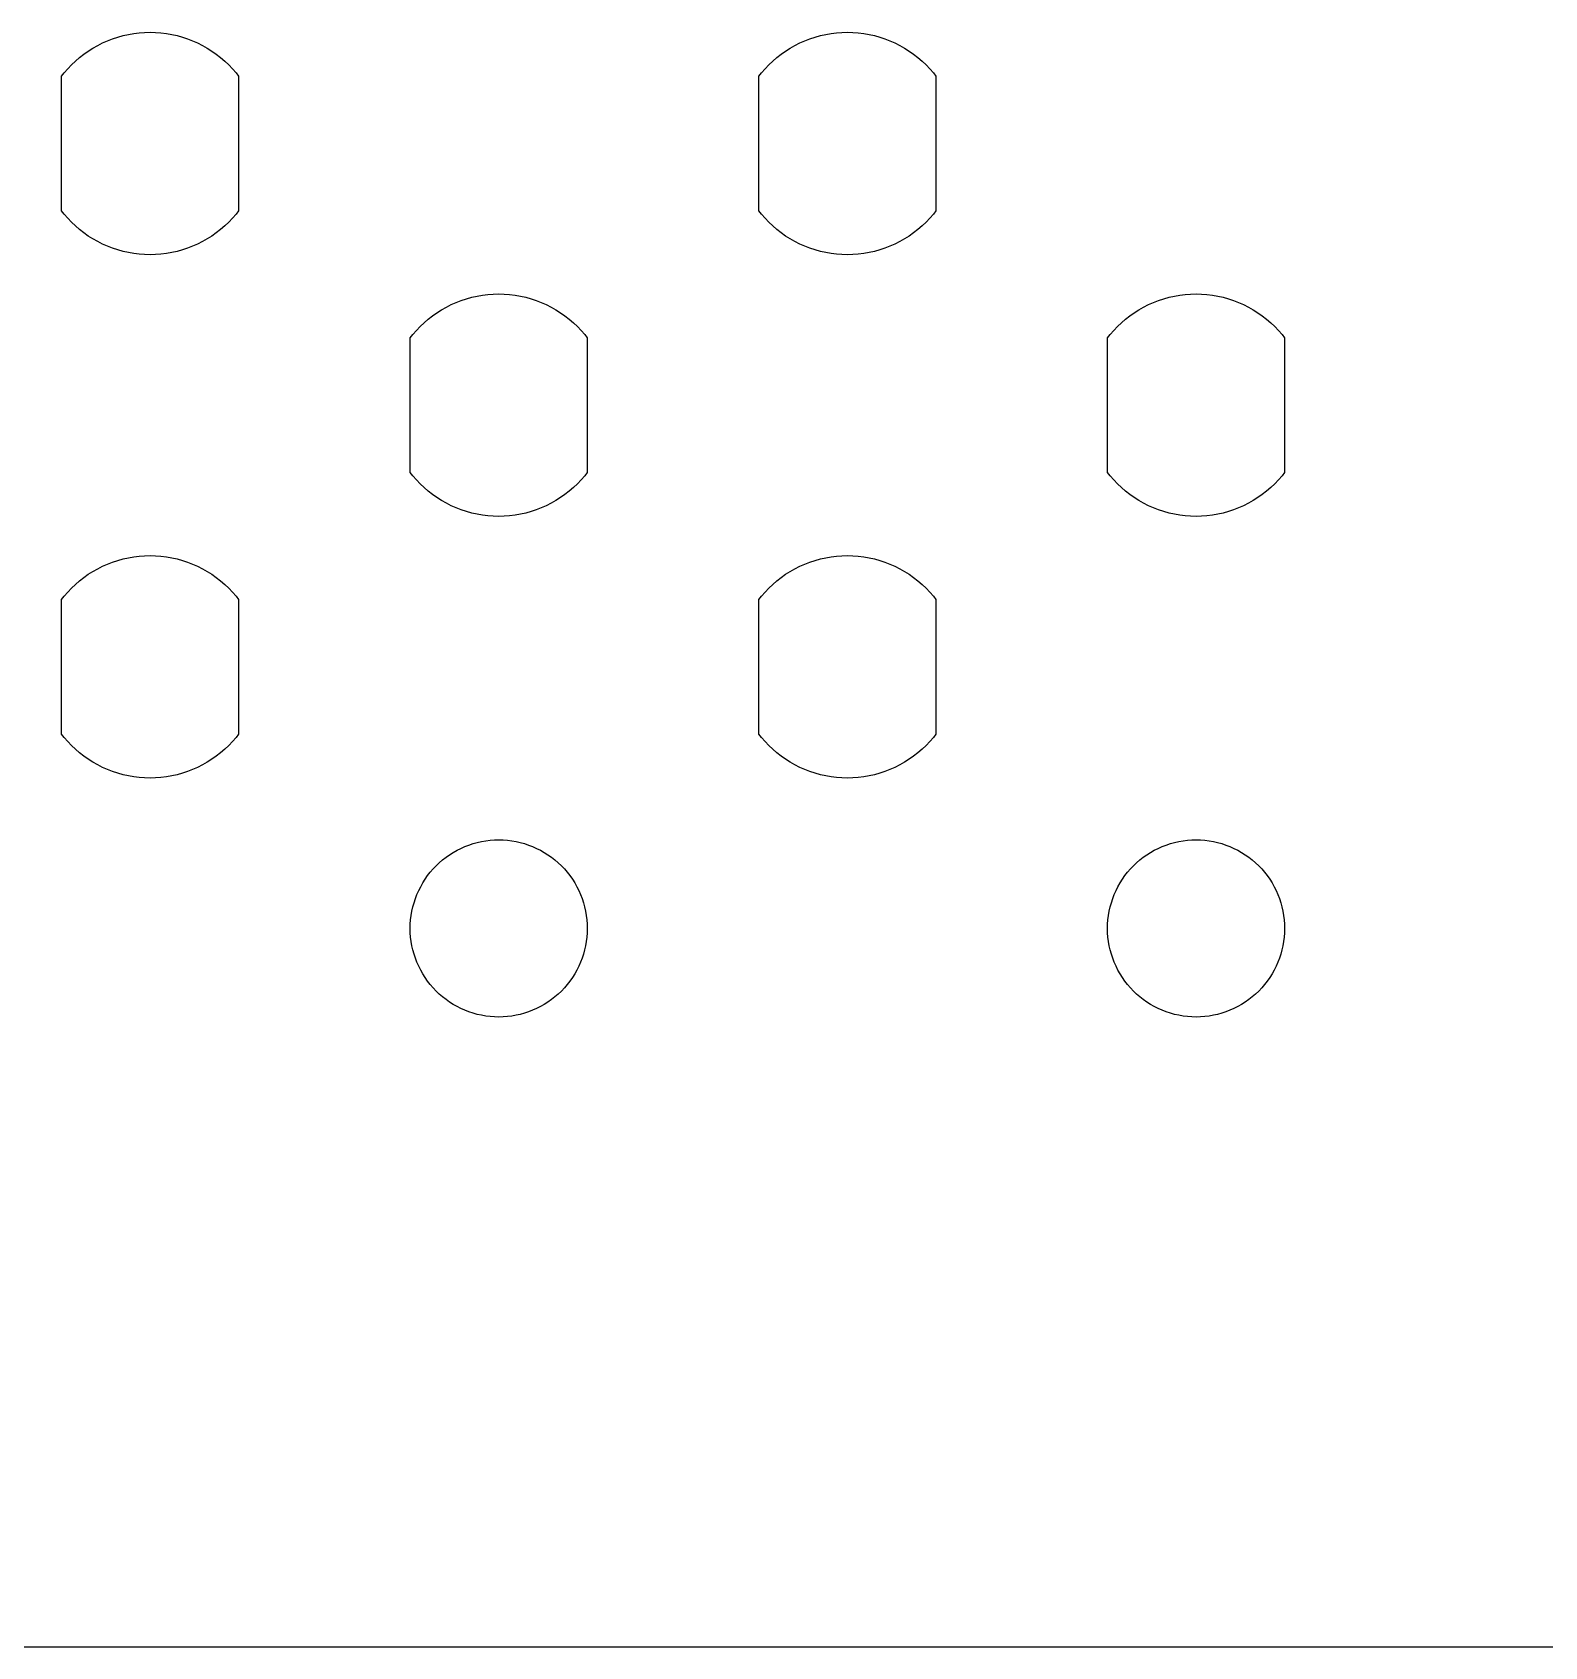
# Model space of a CAD drawing. Header units: metres. Extents: x 0 to 213, y 0 to 128.
# Drawn here: x 51.6 to 106.7, y 0 to 58.8 of the extents above; entities that cross this region are included whole.
import ezdxf

# ---------------------------------------------------------------- set-up
doc = ezdxf.new("R2010")
doc.units = ezdxf.units.M

msp = doc.modelspace()

# ---------------------------------------------------------------- linework, layer by layer
for p, q in [((55.6813, 58.7701), (55.88, 58.775)), ((55.88, 58.775), (56.0787, 58.7701)), ((81.0813, 58.7701), (81.28, 58.775)), ((81.28, 58.775), (81.4787, 58.7701)), ((53.6299, 58.0924), (53.7979, 58.1988)), ((53.7979, 58.1988), (53.9708, 58.2968)), ((53.9708, 58.2968), (54.1484, 58.3861)), ((54.1484, 58.3861), (54.3301, 58.4667)), ((54.3301, 58.4667), (54.5156, 58.5382)), ((54.5156, 58.5382), (54.7043, 58.6006)), ((54.7043, 58.6006), (54.8959, 58.6536)), ((54.8959, 58.6536), (55.0899, 58.6971)), ((55.0899, 58.6971), (55.2857, 58.7311)), ((55.2857, 58.7311), (55.483, 58.7555)), ((55.483, 58.7555), (55.6813, 58.7701)), ((56.0787, 58.7701), (56.2769, 58.7555)), ((56.2769, 58.7555), (56.4742, 58.7311)), ((56.4742, 58.7311), (56.6701, 58.6971)), ((56.6701, 58.6971), (56.864, 58.6536)), ((56.864, 58.6536), (57.0556, 58.6006)), ((57.0556, 58.6006), (57.2444, 58.5382)), ((57.2444, 58.5382), (57.4299, 58.4667)), ((57.4299, 58.4667), (57.6116, 58.3861)), ((57.6116, 58.3861), (57.7891, 58.2968)), ((57.7891, 58.2968), (57.9621, 58.1988)), ((57.9621, 58.1988), (58.13, 58.0924)), ((79.0299, 58.0924), (79.1979, 58.1988)), ((79.1979, 58.1988), (79.3708, 58.2968)), ((79.3708, 58.2968), (79.5484, 58.3861)), ((79.5484, 58.3861), (79.7301, 58.4667)), ((79.7301, 58.4667), (79.9156, 58.5382)), ((79.9156, 58.5382), (80.1043, 58.6006)), ((80.1043, 58.6006), (80.2959, 58.6536)), ((80.2959, 58.6536), (80.4899, 58.6971)), ((80.4899, 58.6971), (80.6857, 58.7311)), ((80.6857, 58.7311), (80.883, 58.7555)), ((80.883, 58.7555), (81.0813, 58.7701)), ((81.4787, 58.7701), (81.6769, 58.7555)), ((81.6769, 58.7555), (81.8742, 58.7311)), ((81.8742, 58.7311), (82.0701, 58.6971)), ((82.0701, 58.6971), (82.264, 58.6536)), ((82.264, 58.6536), (82.4556, 58.6006)), ((82.4556, 58.6006), (82.6444, 58.5382)), ((82.6444, 58.5382), (82.8298, 58.4667)), ((82.8298, 58.4667), (83.0116, 58.3861)), ((83.0116, 58.3861), (83.1891, 58.2968)), ((83.1891, 58.2968), (83.3621, 58.1988)), ((83.3621, 58.1988), (83.53, 58.0924)), ((53.0162, 57.5887), (53.1602, 57.7258)), ((53.1602, 57.7258), (53.3107, 57.8557)), ((53.3107, 57.8557), (53.4674, 57.978)), ((53.4674, 57.978), (53.6299, 58.0924)), ((58.13, 58.0924), (58.2926, 57.978)), ((58.2926, 57.978), (58.4493, 57.8557)), ((58.4493, 57.8557), (58.5998, 57.7258)), ((58.5998, 57.7258), (58.7438, 57.5887)), ((78.4162, 57.5887), (78.5602, 57.7258)), ((78.5602, 57.7258), (78.7107, 57.8557)), ((78.7107, 57.8557), (78.8674, 57.978)), ((78.8674, 57.978), (79.0299, 58.0924)), ((83.53, 58.0924), (83.6926, 57.978)), ((83.6926, 57.978), (83.8493, 57.8557)), ((83.8493, 57.8557), (83.9998, 57.7258)), ((83.9998, 57.7258), (84.1438, 57.5887)), ((52.655, 57.1734), (52.7493, 57.2943)), ((52.655, 52.2765), (52.655, 57.1734)), ((52.7493, 57.2943), (52.8792, 57.4448)), ((52.8792, 57.4448), (53.0162, 57.5887)), ((58.7438, 57.5887), (58.8808, 57.4448)), ((58.8808, 57.4448), (59.0107, 57.2943)), ((59.0107, 57.2943), (59.105, 57.1734)), ((59.105, 57.1734), (59.105, 52.2765)), ((78.055, 57.1734), (78.1493, 57.2943)), ((78.055, 52.2765), (78.055, 57.1734)), ((78.1493, 57.2943), (78.2791, 57.4448)), ((78.2791, 57.4448), (78.4162, 57.5887)), ((84.1438, 57.5887), (84.2808, 57.4448)), ((84.2808, 57.4448), (84.4107, 57.2943)), ((84.4107, 57.2943), (84.505, 57.1734)), ((84.505, 57.1734), (84.505, 52.2765)), ((52.7493, 52.1557), (52.655, 52.2765)), ((52.8792, 52.0052), (52.7493, 52.1557)), ((53.0162, 51.8612), (52.8792, 52.0052)), ((53.1602, 51.7241), (53.0162, 51.8612)), ((53.3107, 51.5943), (53.1602, 51.7241)), ((58.5998, 51.7241), (58.4493, 51.5943)), ((58.7438, 51.8612), (58.5998, 51.7241)), ((58.8808, 52.0052), (58.7438, 51.8612)), ((59.0107, 52.1557), (58.8808, 52.0052)), ((59.105, 52.2765), (59.0107, 52.1557)), ((78.1493, 52.1557), (78.055, 52.2765)), ((78.2791, 52.0052), (78.1493, 52.1557)), ((78.4162, 51.8612), (78.2791, 52.0052)), ((78.5602, 51.7241), (78.4162, 51.8612)), ((78.7107, 51.5943), (78.5602, 51.7241)), ((83.9998, 51.7241), (83.8493, 51.5943)), ((84.1438, 51.8612), (83.9998, 51.7241)), ((84.2808, 52.0052), (84.1438, 51.8612)), ((84.4107, 52.1557), (84.2808, 52.0052)), ((84.505, 52.2765), (84.4107, 52.1557)), ((53.4674, 51.472), (53.3107, 51.5943)), ((53.6299, 51.3575), (53.4674, 51.472)), ((53.7979, 51.2512), (53.6299, 51.3575)), ((53.9708, 51.1532), (53.7979, 51.2512)), ((54.1484, 51.0638), (53.9708, 51.1532)), ((57.7891, 51.1532), (57.6116, 51.0638)), ((57.9621, 51.2512), (57.7891, 51.1532)), ((58.13, 51.3575), (57.9621, 51.2512)), ((58.2926, 51.472), (58.13, 51.3575)), ((58.4493, 51.5943), (58.2926, 51.472)), ((78.8674, 51.472), (78.7107, 51.5943)), ((79.0299, 51.3575), (78.8674, 51.472)), ((79.1979, 51.2512), (79.0299, 51.3575)), ((79.3708, 51.1532), (79.1979, 51.2512)), ((79.5484, 51.0638), (79.3708, 51.1532)), ((83.1891, 51.1532), (83.0116, 51.0638)), ((83.3621, 51.2512), (83.1891, 51.1532)), ((83.53, 51.3575), (83.3621, 51.2512)), ((83.6926, 51.472), (83.53, 51.3575)), ((83.8493, 51.5943), (83.6926, 51.472)), ((54.3301, 50.9833), (54.1484, 51.0638)), ((54.5156, 50.9117), (54.3301, 50.9833)), ((54.7043, 50.8494), (54.5156, 50.9117)), ((54.8959, 50.7964), (54.7043, 50.8494)), ((55.0899, 50.7528), (54.8959, 50.7964)), ((55.2857, 50.7188), (55.0899, 50.7528)), ((55.483, 50.6945), (55.2857, 50.7188)), ((55.6813, 50.6799), (55.483, 50.6945)), ((55.88, 50.675), (55.6813, 50.6799)), ((56.0787, 50.6799), (55.88, 50.675)), ((56.2769, 50.6945), (56.0787, 50.6799)), ((56.4742, 50.7188), (56.2769, 50.6945)), ((56.6701, 50.7528), (56.4742, 50.7188)), ((56.864, 50.7964), (56.6701, 50.7528)), ((57.0556, 50.8494), (56.864, 50.7964)), ((57.2444, 50.9117), (57.0556, 50.8494)), ((57.4299, 50.9833), (57.2444, 50.9117)), ((57.6116, 51.0638), (57.4299, 50.9833)), ((79.7301, 50.9833), (79.5484, 51.0638)), ((79.9156, 50.9117), (79.7301, 50.9833)), ((80.1043, 50.8494), (79.9156, 50.9117)), ((80.2959, 50.7964), (80.1043, 50.8494)), ((80.4899, 50.7528), (80.2959, 50.7964)), ((80.6857, 50.7188), (80.4899, 50.7528)), ((80.883, 50.6945), (80.6857, 50.7188)), ((81.0813, 50.6799), (80.883, 50.6945)), ((81.28, 50.675), (81.0813, 50.6799)), ((81.4787, 50.6799), (81.28, 50.675)), ((81.6769, 50.6945), (81.4787, 50.6799)), ((81.8742, 50.7188), (81.6769, 50.6945)), ((82.0701, 50.7528), (81.8742, 50.7188)), ((82.264, 50.7964), (82.0701, 50.7528)), ((82.4556, 50.8494), (82.264, 50.7964)), ((82.6444, 50.9117), (82.4556, 50.8494)), ((82.8298, 50.9833), (82.6444, 50.9117)), ((83.0116, 51.0638), (82.8298, 50.9833)), ((66.6708, 48.7718), (66.8484, 48.8611)), ((66.8484, 48.8611), (67.0301, 48.9417)), ((67.0301, 48.9417), (67.2156, 49.0132)), ((67.2156, 49.0132), (67.4043, 49.0756)), ((67.4043, 49.0756), (67.5959, 49.1286)), ((67.5959, 49.1286), (67.7899, 49.1722)), ((67.7899, 49.1722), (67.9857, 49.2062)), ((67.9857, 49.2062), (68.183, 49.2305)), ((68.183, 49.2305), (68.3813, 49.2451)), ((68.3813, 49.2451), (68.58, 49.25)), ((68.58, 49.25), (68.7787, 49.2451)), ((68.7787, 49.2451), (68.9769, 49.2305)), ((68.9769, 49.2305), (69.1742, 49.2062)), ((69.1742, 49.2062), (69.3701, 49.1722)), ((69.3701, 49.1722), (69.564, 49.1286)), ((69.564, 49.1286), (69.7556, 49.0756)), ((69.7556, 49.0756), (69.9444, 49.0132)), ((69.9444, 49.0132), (70.1299, 48.9417)), ((70.1299, 48.9417), (70.3116, 48.8611)), ((70.3116, 48.8611), (70.4891, 48.7718)), ((92.0708, 48.7718), (92.2484, 48.8611)), ((92.2484, 48.8611), (92.4301, 48.9417)), ((92.4301, 48.9417), (92.6156, 49.0132)), ((92.6156, 49.0132), (92.8044, 49.0756)), ((92.8044, 49.0756), (92.9959, 49.1286)), ((92.9959, 49.1286), (93.1899, 49.1722)), ((93.1899, 49.1722), (93.3857, 49.2062)), ((93.3857, 49.2062), (93.583, 49.2305)), ((93.583, 49.2305), (93.7813, 49.2451)), ((93.7813, 49.2451), (93.98, 49.25)), ((93.98, 49.25), (94.1787, 49.2451)), ((94.1787, 49.2451), (94.377, 49.2305)), ((94.377, 49.2305), (94.5742, 49.2062)), ((94.5742, 49.2062), (94.7701, 49.1722)), ((94.7701, 49.1722), (94.9641, 49.1286)), ((94.9641, 49.1286), (95.1556, 49.0756)), ((95.1556, 49.0756), (95.3444, 49.0132)), ((95.3444, 49.0132), (95.5299, 48.9417)), ((95.5299, 48.9417), (95.7116, 48.8611)), ((95.7116, 48.8611), (95.8891, 48.7718)), ((65.7162, 48.0638), (65.8602, 48.2008)), ((65.8602, 48.2008), (66.0107, 48.3307)), ((66.0107, 48.3307), (66.1674, 48.453)), ((66.1674, 48.453), (66.3299, 48.5674)), ((66.3299, 48.5674), (66.4979, 48.6738)), ((66.4979, 48.6738), (66.6708, 48.7718)), ((70.4891, 48.7718), (70.6621, 48.6738)), ((70.6621, 48.6738), (70.83, 48.5674)), ((70.83, 48.5674), (70.9926, 48.453)), ((70.9926, 48.453), (71.1493, 48.3307)), ((71.1493, 48.3307), (71.2998, 48.2008)), ((71.2998, 48.2008), (71.4438, 48.0638)), ((91.1162, 48.0638), (91.2602, 48.2008)), ((91.2602, 48.2008), (91.4107, 48.3307)), ((91.4107, 48.3307), (91.5674, 48.453)), ((91.5674, 48.453), (91.7299, 48.5674)), ((91.7299, 48.5674), (91.8979, 48.6738)), ((91.8979, 48.6738), (92.0708, 48.7718)), ((95.8891, 48.7718), (96.0621, 48.6738)), ((96.0621, 48.6738), (96.23, 48.5674)), ((96.23, 48.5674), (96.3926, 48.453)), ((96.3926, 48.453), (96.5493, 48.3307)), ((96.5493, 48.3307), (96.6998, 48.2008)), ((96.6998, 48.2008), (96.8438, 48.0638)), ((65.355, 47.6484), (65.4493, 47.7693)), ((65.355, 42.7516), (65.355, 47.6484)), ((65.4493, 47.7693), (65.5791, 47.9198)), ((65.5791, 47.9198), (65.7162, 48.0638)), ((71.4438, 48.0638), (71.5808, 47.9198)), ((71.5808, 47.9198), (71.7107, 47.7693)), ((71.7107, 47.7693), (71.805, 47.6484)), ((71.805, 47.6484), (71.805, 42.7516)), ((90.755, 47.6484), (90.8493, 47.7693)), ((90.755, 42.7516), (90.755, 47.6484)), ((90.8493, 47.7693), (90.9792, 47.9198)), ((90.9792, 47.9198), (91.1162, 48.0638)), ((96.8438, 48.0638), (96.9808, 47.9198)), ((96.9808, 47.9198), (97.1107, 47.7693)), ((97.1107, 47.7693), (97.205, 47.6484)), ((97.205, 47.6484), (97.205, 42.7516)), ((65.4493, 42.6307), (65.355, 42.7516)), ((65.5791, 42.4802), (65.4493, 42.6307)), ((65.7162, 42.3362), (65.5791, 42.4802)), ((65.8602, 42.1992), (65.7162, 42.3362)), ((71.4438, 42.3362), (71.2998, 42.1992)), ((71.5808, 42.4802), (71.4438, 42.3362)), ((71.7107, 42.6307), (71.5808, 42.4802)), ((71.805, 42.7516), (71.7107, 42.6307)), ((90.8493, 42.6307), (90.755, 42.7516)), ((90.9792, 42.4802), (90.8493, 42.6307)), ((91.1162, 42.3362), (90.9792, 42.4802)), ((91.2602, 42.1992), (91.1162, 42.3362)), ((96.8438, 42.3362), (96.6998, 42.1992)), ((96.9808, 42.4802), (96.8438, 42.3362)), ((97.1107, 42.6307), (96.9808, 42.4802)), ((97.205, 42.7516), (97.1107, 42.6307)), ((66.0107, 42.0693), (65.8602, 42.1992)), ((66.1674, 41.947), (66.0107, 42.0693)), ((66.3299, 41.8326), (66.1674, 41.947)), ((66.4979, 41.7262), (66.3299, 41.8326)), ((70.83, 41.8326), (70.6621, 41.7262)), ((70.9926, 41.947), (70.83, 41.8326)), ((71.1493, 42.0693), (70.9926, 41.947)), ((71.2998, 42.1992), (71.1493, 42.0693)), ((91.4107, 42.0693), (91.2602, 42.1992)), ((91.5674, 41.947), (91.4107, 42.0693)), ((91.7299, 41.8326), (91.5674, 41.947)), ((91.8979, 41.7262), (91.7299, 41.8326)), ((96.23, 41.8326), (96.0621, 41.7262)), ((96.3926, 41.947), (96.23, 41.8326)), ((96.5493, 42.0693), (96.3926, 41.947)), ((96.6998, 42.1992), (96.5493, 42.0693)), ((66.6708, 41.6282), (66.4979, 41.7262)), ((66.8484, 41.5388), (66.6708, 41.6282)), ((67.0301, 41.4583), (66.8484, 41.5388)), ((67.2156, 41.3867), (67.0301, 41.4583)), ((67.4043, 41.3244), (67.2156, 41.3867)), ((67.5959, 41.2714), (67.4043, 41.3244)), ((67.7899, 41.2278), (67.5959, 41.2714)), ((67.9857, 41.1938), (67.7899, 41.2278)), ((68.183, 41.1695), (67.9857, 41.1938)), ((68.3813, 41.1549), (68.183, 41.1695)), ((68.58, 41.15), (68.3813, 41.1549)), ((68.7787, 41.1549), (68.58, 41.15)), ((68.9769, 41.1695), (68.7787, 41.1549)), ((69.1742, 41.1938), (68.9769, 41.1695)), ((69.3701, 41.2278), (69.1742, 41.1938)), ((69.564, 41.2714), (69.3701, 41.2278)), ((69.7556, 41.3244), (69.564, 41.2714)), ((69.9444, 41.3867), (69.7556, 41.3244)), ((70.1299, 41.4583), (69.9444, 41.3867)), ((70.3116, 41.5388), (70.1299, 41.4583)), ((70.4891, 41.6282), (70.3116, 41.5388)), ((70.6621, 41.7262), (70.4891, 41.6282)), ((92.0708, 41.6282), (91.8979, 41.7262)), ((92.2484, 41.5388), (92.0708, 41.6282)), ((92.4301, 41.4583), (92.2484, 41.5388)), ((92.6156, 41.3867), (92.4301, 41.4583)), ((92.8044, 41.3244), (92.6156, 41.3867)), ((92.9959, 41.2714), (92.8044, 41.3244)), ((93.1899, 41.2278), (92.9959, 41.2714)), ((93.3857, 41.1938), (93.1899, 41.2278)), ((93.583, 41.1695), (93.3857, 41.1938)), ((93.7813, 41.1549), (93.583, 41.1695)), ((93.98, 41.15), (93.7813, 41.1549)), ((94.1787, 41.1549), (93.98, 41.15)), ((94.377, 41.1695), (94.1787, 41.1549)), ((94.5742, 41.1938), (94.377, 41.1695)), ((94.7701, 41.2278), (94.5742, 41.1938)), ((94.9641, 41.2714), (94.7701, 41.2278)), ((95.1556, 41.3244), (94.9641, 41.2714)), ((95.3444, 41.3867), (95.1556, 41.3244)), ((95.5299, 41.4583), (95.3444, 41.3867)), ((95.7116, 41.5388), (95.5299, 41.4583)), ((95.8891, 41.6282), (95.7116, 41.5388)), ((96.0621, 41.7262), (95.8891, 41.6282)), ((54.1484, 39.3361), (54.3301, 39.4167)), ((54.3301, 39.4167), (54.5156, 39.4882)), ((54.5156, 39.4882), (54.7043, 39.5506)), ((54.7043, 39.5506), (54.8959, 39.6036)), ((54.8959, 39.6036), (55.0899, 39.6472)), ((55.0899, 39.6472), (55.2857, 39.6812)), ((55.2857, 39.6812), (55.483, 39.7055)), ((55.483, 39.7055), (55.6813, 39.7201)), ((55.6813, 39.7201), (55.88, 39.725)), ((55.88, 39.725), (56.0787, 39.7201)), ((56.0787, 39.7201), (56.2769, 39.7055)), ((56.2769, 39.7055), (56.4742, 39.6812)), ((56.4742, 39.6812), (56.6701, 39.6472)), ((56.6701, 39.6472), (56.864, 39.6036)), ((56.864, 39.6036), (57.0556, 39.5506)), ((57.0556, 39.5506), (57.2444, 39.4882)), ((57.2444, 39.4882), (57.4299, 39.4167)), ((57.4299, 39.4167), (57.6116, 39.3361)), ((79.5484, 39.3361), (79.7301, 39.4167)), ((79.7301, 39.4167), (79.9156, 39.4882)), ((79.9156, 39.4882), (80.1043, 39.5506)), ((80.1043, 39.5506), (80.2959, 39.6036)), ((80.2959, 39.6036), (80.4899, 39.6472)), ((80.4899, 39.6472), (80.6857, 39.6812)), ((80.6857, 39.6812), (80.883, 39.7055)), ((80.883, 39.7055), (81.0813, 39.7201)), ((81.0813, 39.7201), (81.28, 39.725)), ((81.28, 39.725), (81.4787, 39.7201)), ((81.4787, 39.7201), (81.6769, 39.7055)), ((81.6769, 39.7055), (81.8742, 39.6812)), ((81.8742, 39.6812), (82.0701, 39.6472)), ((82.0701, 39.6472), (82.264, 39.6036)), ((82.264, 39.6036), (82.4556, 39.5506)), ((82.4556, 39.5506), (82.6444, 39.4882)), ((82.6444, 39.4882), (82.8298, 39.4167)), ((82.8298, 39.4167), (83.0116, 39.3361)), ((53.1602, 38.6758), (53.3107, 38.8057)), ((53.3107, 38.8057), (53.4674, 38.928)), ((53.4674, 38.928), (53.6299, 39.0424)), ((53.6299, 39.0424), (53.7979, 39.1488)), ((53.7979, 39.1488), (53.9708, 39.2468)), ((53.9708, 39.2468), (54.1484, 39.3361)), ((57.6116, 39.3361), (57.7891, 39.2468)), ((57.7891, 39.2468), (57.9621, 39.1488)), ((57.9621, 39.1488), (58.13, 39.0424)), ((58.13, 39.0424), (58.2926, 38.928)), ((58.2926, 38.928), (58.4493, 38.8057)), ((58.4493, 38.8057), (58.5998, 38.6758)), ((78.5602, 38.6758), (78.7107, 38.8057)), ((78.7107, 38.8057), (78.8674, 38.928)), ((78.8674, 38.928), (79.0299, 39.0424)), ((79.0299, 39.0424), (79.1979, 39.1488)), ((79.1979, 39.1488), (79.3708, 39.2468)), ((79.3708, 39.2468), (79.5484, 39.3361)), ((83.0116, 39.3361), (83.1891, 39.2468)), ((83.1891, 39.2468), (83.3621, 39.1488)), ((83.3621, 39.1488), (83.53, 39.0424)), ((83.53, 39.0424), (83.6926, 38.928)), ((83.6926, 38.928), (83.8493, 38.8057)), ((83.8493, 38.8057), (83.9998, 38.6758)), ((52.655, 38.1234), (52.7493, 38.2443)), ((52.7493, 38.2443), (52.8792, 38.3948)), ((52.8792, 38.3948), (53.0162, 38.5388)), ((53.0162, 38.5388), (53.1602, 38.6758)), ((58.5998, 38.6758), (58.7438, 38.5388)), ((58.7438, 38.5388), (58.8808, 38.3948)), ((58.8808, 38.3948), (59.0107, 38.2443)), ((59.0107, 38.2443), (59.105, 38.1234)), ((78.055, 38.1234), (78.1493, 38.2443)), ((78.1493, 38.2443), (78.2791, 38.3948)), ((78.2791, 38.3948), (78.4162, 38.5388)), ((78.4162, 38.5388), (78.5602, 38.6758)), ((83.9998, 38.6758), (84.1438, 38.5388)), ((84.1438, 38.5388), (84.2808, 38.3948)), ((84.2808, 38.3948), (84.4107, 38.2443)), ((84.4107, 38.2443), (84.505, 38.1234)), ((52.655, 33.2265), (52.655, 38.1234)), ((59.105, 38.1234), (59.105, 33.2265)), ((78.055, 33.2265), (78.055, 38.1234)), ((84.505, 38.1234), (84.505, 33.2265)), ((52.7493, 33.1057), (52.655, 33.2265)), ((52.8792, 32.9552), (52.7493, 33.1057)), ((53.0162, 32.8112), (52.8792, 32.9552)), ((58.8808, 32.9552), (58.7438, 32.8112)), ((59.0107, 33.1057), (58.8808, 32.9552)), ((59.105, 33.2265), (59.0107, 33.1057)), ((78.1493, 33.1057), (78.055, 33.2265)), ((78.2791, 32.9552), (78.1493, 33.1057)), ((78.4162, 32.8112), (78.2791, 32.9552)), ((84.2808, 32.9552), (84.1438, 32.8112)), ((84.4107, 33.1057), (84.2808, 32.9552)), ((84.505, 33.2265), (84.4107, 33.1057)), ((53.1602, 32.6741), (53.0162, 32.8112)), ((53.3107, 32.5443), (53.1602, 32.6741)), ((53.4674, 32.422), (53.3107, 32.5443)), ((53.6299, 32.3075), (53.4674, 32.422)), ((58.2926, 32.422), (58.13, 32.3075)), ((58.4493, 32.5443), (58.2926, 32.422)), ((58.5998, 32.6741), (58.4493, 32.5443)), ((58.7438, 32.8112), (58.5998, 32.6741)), ((78.5602, 32.6741), (78.4162, 32.8112)), ((78.7107, 32.5443), (78.5602, 32.6741)), ((78.8674, 32.422), (78.7107, 32.5443)), ((79.0299, 32.3075), (78.8674, 32.422)), ((83.6926, 32.422), (83.53, 32.3075)), ((83.8493, 32.5443), (83.6926, 32.422)), ((83.9998, 32.6741), (83.8493, 32.5443)), ((84.1438, 32.8112), (83.9998, 32.6741)), ((53.7979, 32.2012), (53.6299, 32.3075)), ((53.9708, 32.1032), (53.7979, 32.2012)), ((54.1484, 32.0138), (53.9708, 32.1032)), ((54.3301, 31.9333), (54.1484, 32.0138)), ((54.5156, 31.8617), (54.3301, 31.9333)), ((54.7043, 31.7994), (54.5156, 31.8617)), ((54.8959, 31.7464), (54.7043, 31.7994)), ((55.0899, 31.7028), (54.8959, 31.7464)), ((56.864, 31.7464), (56.6701, 31.7028)), ((57.0556, 31.7994), (56.864, 31.7464)), ((57.2444, 31.8617), (57.0556, 31.7994)), ((57.4299, 31.9333), (57.2444, 31.8617)), ((57.6116, 32.0138), (57.4299, 31.9333)), ((57.7891, 32.1032), (57.6116, 32.0138)), ((57.9621, 32.2012), (57.7891, 32.1032)), ((58.13, 32.3075), (57.9621, 32.2012)), ((79.1979, 32.2012), (79.0299, 32.3075)), ((79.3708, 32.1032), (79.1979, 32.2012)), ((79.5484, 32.0138), (79.3708, 32.1032)), ((79.7301, 31.9333), (79.5484, 32.0138)), ((79.9156, 31.8617), (79.7301, 31.9333)), ((80.1043, 31.7994), (79.9156, 31.8617)), ((80.2959, 31.7464), (80.1043, 31.7994)), ((80.4899, 31.7028), (80.2959, 31.7464)), ((82.264, 31.7464), (82.0701, 31.7028)), ((82.4556, 31.7994), (82.264, 31.7464)), ((82.6444, 31.8617), (82.4556, 31.7994)), ((82.8298, 31.9333), (82.6444, 31.8617)), ((83.0116, 32.0138), (82.8298, 31.9333)), ((83.1891, 32.1032), (83.0116, 32.0138)), ((83.3621, 32.2012), (83.1891, 32.1032)), ((83.53, 32.3075), (83.3621, 32.2012)), ((55.2857, 31.6688), (55.0899, 31.7028)), ((55.483, 31.6445), (55.2857, 31.6688)), ((55.6813, 31.6299), (55.483, 31.6445)), ((55.88, 31.625), (55.6813, 31.6299)), ((56.0787, 31.6299), (55.88, 31.625)), ((56.2769, 31.6445), (56.0787, 31.6299)), ((56.4742, 31.6688), (56.2769, 31.6445)), ((56.6701, 31.7028), (56.4742, 31.6688)), ((80.6857, 31.6688), (80.4899, 31.7028)), ((80.883, 31.6445), (80.6857, 31.6688)), ((81.0813, 31.6299), (80.883, 31.6445)), ((81.28, 31.625), (81.0813, 31.6299)), ((81.4787, 31.6299), (81.28, 31.625)), ((81.6769, 31.6445), (81.4787, 31.6299)), ((81.8742, 31.6688), (81.6769, 31.6445)), ((82.0701, 31.7028), (81.8742, 31.6688)), ((66.6589, 28.7403), (66.7883, 28.8315)), ((66.7883, 28.8315), (66.922, 28.9162)), ((66.922, 28.9162), (67.0597, 28.9942)), ((67.0597, 28.9942), (67.2011, 29.0654)), ((67.2011, 29.0654), (67.3458, 29.1295)), ((67.3458, 29.1295), (67.4935, 29.1865)), ((67.4935, 29.1865), (67.6438, 29.2361)), ((67.6438, 29.2361), (67.7964, 29.2783)), ((67.7964, 29.2783), (67.9508, 29.313)), ((67.9508, 29.313), (68.1068, 29.3401)), ((68.1068, 29.3401), (68.2639, 29.3595)), ((68.2639, 29.3595), (68.4218, 29.3711)), ((68.4218, 29.3711), (68.58, 29.375)), ((68.58, 29.375), (68.7382, 29.3711)), ((68.7382, 29.3711), (68.8961, 29.3595)), ((68.8961, 29.3595), (69.0532, 29.3401)), ((69.0532, 29.3401), (69.2092, 29.313)), ((69.2092, 29.313), (69.3636, 29.2783)), ((69.3636, 29.2783), (69.5162, 29.2361)), ((69.5162, 29.2361), (69.6665, 29.1865)), ((69.6665, 29.1865), (69.8141, 29.1295)), ((69.8141, 29.1295), (69.9589, 29.0654)), ((69.9589, 29.0654), (70.1003, 28.9942)), ((70.1003, 28.9942), (70.238, 28.9162)), ((70.238, 28.9162), (70.3717, 28.8315)), ((70.3717, 28.8315), (70.5011, 28.7403)), ((92.0589, 28.7403), (92.1883, 28.8315)), ((92.1883, 28.8315), (92.322, 28.9162)), ((92.322, 28.9162), (92.4597, 28.9942)), ((92.4597, 28.9942), (92.6011, 29.0654)), ((92.6011, 29.0654), (92.7458, 29.1295)), ((92.7458, 29.1295), (92.8935, 29.1865)), ((92.8935, 29.1865), (93.0438, 29.2361)), ((93.0438, 29.2361), (93.1964, 29.2783)), ((93.1964, 29.2783), (93.3508, 29.313)), ((93.3508, 29.313), (93.5068, 29.3401)), ((93.5068, 29.3401), (93.6639, 29.3595)), ((93.6639, 29.3595), (93.8217, 29.3711)), ((93.8217, 29.3711), (93.98, 29.375)), ((93.98, 29.375), (94.1382, 29.3711)), ((94.1382, 29.3711), (94.2961, 29.3595)), ((94.2961, 29.3595), (94.4532, 29.3401)), ((94.4532, 29.3401), (94.6092, 29.313)), ((94.6092, 29.313), (94.7636, 29.2783)), ((94.7636, 29.2783), (94.9162, 29.2361)), ((94.9162, 29.2361), (95.0665, 29.1865)), ((95.0665, 29.1865), (95.2141, 29.1295)), ((95.2141, 29.1295), (95.3589, 29.0654)), ((95.3589, 29.0654), (95.5002, 28.9942)), ((95.5002, 28.9942), (95.638, 28.9162)), ((95.638, 28.9162), (95.7717, 28.8315)), ((95.7717, 28.8315), (95.9011, 28.7403)), ((66.087, 28.1959), (66.1904, 28.3158)), ((66.1904, 28.3158), (66.2996, 28.4304)), ((66.2996, 28.4304), (66.4142, 28.5396)), ((66.4142, 28.5396), (66.5341, 28.6429)), ((66.5341, 28.6429), (66.6589, 28.7403)), ((70.5011, 28.7403), (70.6259, 28.6429)), ((70.6259, 28.6429), (70.7458, 28.5396)), ((70.7458, 28.5396), (70.8604, 28.4304)), ((70.8604, 28.4304), (70.9696, 28.3158)), ((70.9696, 28.3158), (71.073, 28.1959)), ((91.487, 28.1959), (91.5904, 28.3158)), ((91.5904, 28.3158), (91.6996, 28.4304)), ((91.6996, 28.4304), (91.8142, 28.5396)), ((91.8142, 28.5396), (91.9341, 28.6429)), ((91.9341, 28.6429), (92.0589, 28.7403)), ((95.9011, 28.7403), (96.0259, 28.6429)), ((96.0259, 28.6429), (96.1458, 28.5396)), ((96.1458, 28.5396), (96.2604, 28.4304)), ((96.2604, 28.4304), (96.3696, 28.3158)), ((96.3696, 28.3158), (96.4729, 28.1959)), ((65.6646, 27.5289), (65.7358, 27.6702)), ((65.7358, 27.6702), (65.8138, 27.808)), ((65.8138, 27.808), (65.8985, 27.9417)), ((65.8985, 27.9417), (65.9896, 28.0711)), ((65.9896, 28.0711), (66.087, 28.1959)), ((71.073, 28.1959), (71.1703, 28.0711)), ((71.1703, 28.0711), (71.2615, 27.9417)), ((71.2615, 27.9417), (71.3462, 27.808)), ((71.3462, 27.808), (71.4242, 27.6702)), ((71.4242, 27.6702), (71.4954, 27.5289)), ((91.0646, 27.5289), (91.1358, 27.6702)), ((91.1358, 27.6702), (91.2138, 27.808)), ((91.2138, 27.808), (91.2985, 27.9417)), ((91.2985, 27.9417), (91.3896, 28.0711)), ((91.3896, 28.0711), (91.487, 28.1959)), ((96.4729, 28.1959), (96.5703, 28.0711)), ((96.5703, 28.0711), (96.6615, 27.9417)), ((96.6615, 27.9417), (96.7462, 27.808)), ((96.7462, 27.808), (96.8242, 27.6702)), ((96.8242, 27.6702), (96.8954, 27.5289)), ((65.4516, 26.9336), (65.4939, 27.0862)), ((65.4939, 27.0862), (65.5435, 27.2365)), ((65.5435, 27.2365), (65.6005, 27.3841)), ((65.6005, 27.3841), (65.6646, 27.5289)), ((71.4954, 27.5289), (71.5595, 27.3841)), ((71.5595, 27.3841), (71.6165, 27.2365)), ((71.6165, 27.2365), (71.6661, 27.0862)), ((71.6661, 27.0862), (71.7083, 26.9336)), ((90.8516, 26.9336), (90.8939, 27.0862)), ((90.8939, 27.0862), (90.9435, 27.2365)), ((90.9435, 27.2365), (91.0005, 27.3841)), ((91.0005, 27.3841), (91.0646, 27.5289)), ((96.8954, 27.5289), (96.9595, 27.3841)), ((96.9595, 27.3841), (97.0165, 27.2365)), ((97.0165, 27.2365), (97.0661, 27.0862)), ((97.0661, 27.0862), (97.1083, 26.9336)), ((65.3589, 26.3082), (65.3705, 26.4661)), ((65.3705, 26.4661), (65.3899, 26.6232)), ((65.3899, 26.6232), (65.417, 26.7792)), ((65.417, 26.7792), (65.4516, 26.9336)), ((71.7083, 26.9336), (71.743, 26.7792)), ((71.743, 26.7792), (71.7701, 26.6232)), ((71.7701, 26.6232), (71.7895, 26.4661)), ((71.7895, 26.4661), (71.8011, 26.3082)), ((90.7589, 26.3082), (90.7705, 26.4661)), ((90.7705, 26.4661), (90.7899, 26.6232)), ((90.7899, 26.6232), (90.817, 26.7792)), ((90.817, 26.7792), (90.8516, 26.9336)), ((97.1083, 26.9336), (97.143, 26.7792)), ((97.143, 26.7792), (97.1701, 26.6232)), ((97.1701, 26.6232), (97.1895, 26.4661)), ((97.1895, 26.4661), (97.2011, 26.3082)), ((65.355, 26.15), (65.3589, 26.3082)), ((65.3589, 25.9918), (65.355, 26.15)), ((65.3705, 25.8339), (65.3589, 25.9918)), ((71.8011, 25.9918), (71.7895, 25.8339)), ((71.8011, 26.3082), (71.805, 26.15)), ((71.805, 26.15), (71.8011, 25.9918)), ((90.755, 26.15), (90.7589, 26.3082)), ((90.7589, 25.9918), (90.755, 26.15)), ((90.7705, 25.8339), (90.7589, 25.9918)), ((97.2011, 25.9918), (97.1895, 25.8339)), ((97.2011, 26.3082), (97.205, 26.15)), ((97.205, 26.15), (97.2011, 25.9918)), ((65.3899, 25.6768), (65.3705, 25.8339)), ((65.417, 25.5208), (65.3899, 25.6768)), ((65.4516, 25.3664), (65.417, 25.5208)), ((65.4939, 25.2138), (65.4516, 25.3664)), ((71.7083, 25.3664), (71.6661, 25.2138)), ((71.743, 25.5208), (71.7083, 25.3664)), ((71.7701, 25.6768), (71.743, 25.5208)), ((71.7895, 25.8339), (71.7701, 25.6768)), ((90.7899, 25.6768), (90.7705, 25.8339)), ((90.817, 25.5208), (90.7899, 25.6768)), ((90.8516, 25.3664), (90.817, 25.5208)), ((90.8939, 25.2138), (90.8516, 25.3664)), ((97.1083, 25.3664), (97.0661, 25.2138)), ((97.143, 25.5208), (97.1083, 25.3664)), ((97.1701, 25.6768), (97.143, 25.5208)), ((97.1895, 25.8339), (97.1701, 25.6768)), ((65.5435, 25.0635), (65.4939, 25.2138)), ((65.6005, 24.9158), (65.5435, 25.0635)), ((65.6646, 24.7711), (65.6005, 24.9158)), ((65.7358, 24.6297), (65.6646, 24.7711)), ((71.4954, 24.7711), (71.4242, 24.6297)), ((71.5595, 24.9158), (71.4954, 24.7711)), ((71.6165, 25.0635), (71.5595, 24.9158)), ((71.6661, 25.2138), (71.6165, 25.0635)), ((90.9435, 25.0635), (90.8939, 25.2138)), ((91.0005, 24.9158), (90.9435, 25.0635)), ((91.0646, 24.7711), (91.0005, 24.9158)), ((91.1358, 24.6297), (91.0646, 24.7711)), ((96.8954, 24.7711), (96.8242, 24.6297)), ((96.9595, 24.9158), (96.8954, 24.7711)), ((97.0165, 25.0635), (96.9595, 24.9158)), ((97.0661, 25.2138), (97.0165, 25.0635)), ((65.8138, 24.492), (65.7358, 24.6297)), ((65.8985, 24.3583), (65.8138, 24.492)), ((65.9896, 24.2289), (65.8985, 24.3583)), ((66.087, 24.1041), (65.9896, 24.2289)), ((66.1904, 23.9842), (66.087, 24.1041)), ((71.073, 24.1041), (70.9696, 23.9842)), ((71.1703, 24.2289), (71.073, 24.1041)), ((71.2615, 24.3583), (71.1703, 24.2289)), ((71.3462, 24.492), (71.2615, 24.3583)), ((71.4242, 24.6297), (71.3462, 24.492)), ((91.2138, 24.492), (91.1358, 24.6297)), ((91.2985, 24.3583), (91.2138, 24.492)), ((91.3896, 24.2289), (91.2985, 24.3583)), ((91.487, 24.1041), (91.3896, 24.2289)), ((91.5904, 23.9842), (91.487, 24.1041)), ((96.4729, 24.1041), (96.3696, 23.9842)), ((96.5703, 24.2289), (96.4729, 24.1041)), ((96.6615, 24.3583), (96.5703, 24.2289)), ((96.7462, 24.492), (96.6615, 24.3583)), ((96.8242, 24.6297), (96.7462, 24.492)), ((66.2996, 23.8696), (66.1904, 23.9842)), ((66.4142, 23.7604), (66.2996, 23.8696)), ((66.5341, 23.657), (66.4142, 23.7604)), ((66.6589, 23.5597), (66.5341, 23.657)), ((66.7883, 23.4685), (66.6589, 23.5597)), ((70.5011, 23.5597), (70.3717, 23.4685)), ((70.6259, 23.657), (70.5011, 23.5597)), ((70.7458, 23.7604), (70.6259, 23.657)), ((70.8604, 23.8696), (70.7458, 23.7604)), ((70.9696, 23.9842), (70.8604, 23.8696)), ((91.6996, 23.8696), (91.5904, 23.9842)), ((91.8142, 23.7604), (91.6996, 23.8696)), ((91.9341, 23.657), (91.8142, 23.7604)), ((92.0589, 23.5597), (91.9341, 23.657)), ((92.1883, 23.4685), (92.0589, 23.5597)), ((95.9011, 23.5597), (95.7717, 23.4685)), ((96.0259, 23.657), (95.9011, 23.5597)), ((96.1458, 23.7604), (96.0259, 23.657)), ((96.2604, 23.8696), (96.1458, 23.7604)), ((96.3696, 23.9842), (96.2604, 23.8696)), ((66.922, 23.3838), (66.7883, 23.4685)), ((67.0597, 23.3058), (66.922, 23.3838)), ((67.2011, 23.2346), (67.0597, 23.3058)), ((67.3458, 23.1705), (67.2011, 23.2346)), ((67.4935, 23.1135), (67.3458, 23.1705)), ((67.6438, 23.0639), (67.4935, 23.1135)), ((67.7964, 23.0217), (67.6438, 23.0639)), ((67.9508, 22.987), (67.7964, 23.0217)), ((68.1068, 22.9599), (67.9508, 22.987)), ((68.2639, 22.9405), (68.1068, 22.9599)), ((68.4218, 22.9289), (68.2639, 22.9405)), ((68.58, 22.925), (68.4218, 22.9289)), ((68.7382, 22.9289), (68.58, 22.925)), ((68.8961, 22.9405), (68.7382, 22.9289)), ((69.0532, 22.9599), (68.8961, 22.9405)), ((69.2092, 22.987), (69.0532, 22.9599)), ((69.3636, 23.0217), (69.2092, 22.987)), ((69.5162, 23.0639), (69.3636, 23.0217)), ((69.6665, 23.1135), (69.5162, 23.0639)), ((69.8141, 23.1705), (69.6665, 23.1135)), ((69.9589, 23.2346), (69.8141, 23.1705)), ((70.1003, 23.3058), (69.9589, 23.2346)), ((70.238, 23.3838), (70.1003, 23.3058)), ((70.3717, 23.4685), (70.238, 23.3838)), ((92.322, 23.3838), (92.1883, 23.4685)), ((92.4597, 23.3058), (92.322, 23.3838)), ((92.6011, 23.2346), (92.4597, 23.3058)), ((92.7458, 23.1705), (92.6011, 23.2346)), ((92.8935, 23.1135), (92.7458, 23.1705)), ((93.0438, 23.0639), (92.8935, 23.1135)), ((93.1964, 23.0217), (93.0438, 23.0639)), ((93.3508, 22.987), (93.1964, 23.0217)), ((93.5068, 22.9599), (93.3508, 22.987)), ((93.6639, 22.9405), (93.5068, 22.9599)), ((93.8217, 22.9289), (93.6639, 22.9405)), ((93.98, 22.925), (93.8217, 22.9289)), ((94.1382, 22.9289), (93.98, 22.925)), ((94.2961, 22.9405), (94.1382, 22.9289)), ((94.4532, 22.9599), (94.2961, 22.9405)), ((94.6092, 22.987), (94.4532, 22.9599)), ((94.7636, 23.0217), (94.6092, 22.987)), ((94.9162, 23.0639), (94.7636, 23.0217)), ((95.0665, 23.1135), (94.9162, 23.0639)), ((95.2141, 23.1705), (95.0665, 23.1135)), ((95.3589, 23.2346), (95.2141, 23.1705)), ((95.5002, 23.3058), (95.3589, 23.2346)), ((95.638, 23.3838), (95.5002, 23.3058)), ((95.7717, 23.4685), (95.638, 23.3838)), ((1, 0), (212.36, 0))]:
    msp.add_line(p, q)

doc.saveas('drawing.dxf')
